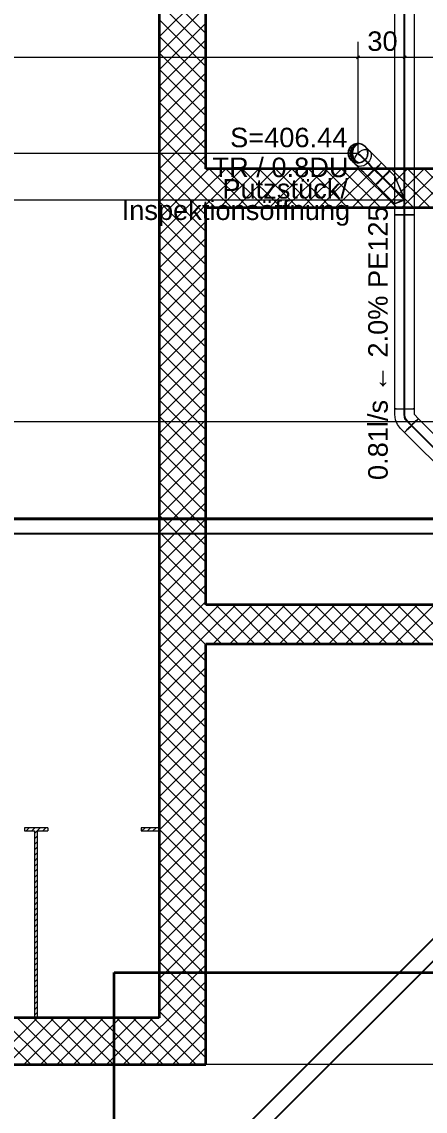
# Model space of a CAD drawing. Extents: x -1 to 1342, y -35 to 723.
# Drawn here: x 238.2 to 290, y 212 to 351.9 of the extents above; entities that cross this region are included whole.
import ezdxf
from ezdxf.lldxf.tags import DXFTag

# ---------------------------------------------------------------- set-up
doc = ezdxf.new("R2010")
doc.units = 0
doc.layers.get('0').update_dxf_attribs({"lineweight": 18})
for name, color, linetype, lineweight in [('-1._UG_3_015 Innenwände Bauteilschraffuren Neu', 7, 'Continuous', 25), ('-1._UG_3_015 Innenwände Neu', 7, 'Continuous', 25), ('-1._UG_3_035 Decken Neu', 7, 'Continuous', 25)]:
    doc.layers.add(name, color=color, linetype=linetype, lineweight=lineweight)
for name, color, linetype, lineweight, true_color in [('Bodenplattevertiefung', 7, 'GETRENNT', 35, 0xc0c0c0), ('H_Sole_RL', 7, 'Nova_107-A0SKLQJ9LL', 25, 0xaf5f5f), ('H_Sole_VL', 7, 'Continuous', 25, 0x6d3636), ('S_Schmutzwasser', 7, 'Continuous', 18, 0xcc6600), ('S_Schmutzwasser@DELETE-EINSTRICH', 7, 'Continuous', 18, 0xcc6600), ('S_T_Text_Grundleitungen', 2, 'Continuous', 18, 0xffff00), ('X_Mass', 7, 'Continuous', 18, 0x0080ff)]:
    doc.layers.add(name, color=color, linetype=linetype, lineweight=lineweight, true_color=true_color)
doc.styles.get("Standard").update_dxf_attribs({"font": 'arial.ttf'})
tags = doc.linetypes.add('GETRENNT', pattern=[31.75, 12.7, -6.35, 0, -6.35, 0, -6.35]).pattern_tags.tags
tags[14:15] = [DXFTag(74, 4), DXFTag(75, 0), DXFTag(340, '0'), DXFTag(46, 0.0), DXFTag(50, 0.0), DXFTag(44, 0.0), DXFTag(45, 0.0)]
tags[12:13] = [DXFTag(74, 4), DXFTag(75, 0), DXFTag(340, '0'), DXFTag(46, 0.0), DXFTag(50, 0.0), DXFTag(44, 0.0), DXFTag(45, 0.0)]
tags[10:11] = [DXFTag(74, 4), DXFTag(75, 0), DXFTag(340, '0'), DXFTag(46, 0.0), DXFTag(50, 0.0), DXFTag(44, 0.0), DXFTag(45, 0.0)]
tags[8:9] = [DXFTag(74, 4), DXFTag(75, 0), DXFTag(340, '0'), DXFTag(46, 0.0), DXFTag(50, 0.0), DXFTag(44, 0.0), DXFTag(45, 0.0)]
tags[6:7] = [DXFTag(74, 4), DXFTag(75, 0), DXFTag(340, '0'), DXFTag(46, 0.0), DXFTag(50, 0.0), DXFTag(44, 0.0), DXFTag(45, 0.0)]
tags[4:5] = [DXFTag(74, 4), DXFTag(75, 0), DXFTag(340, '0'), DXFTag(46, 0.0), DXFTag(50, 0.0), DXFTag(44, 0.0), DXFTag(45, 0.0)]
tags = doc.linetypes.add('Nova_107-A0SKLQJ9LL', pattern=[12, 4, -4, 4]).pattern_tags.tags
tags[8:9] = [DXFTag(74, 4), DXFTag(75, 0), DXFTag(340, '0'), DXFTag(46, 0.0), DXFTag(50, 0.0), DXFTag(44, 0.0), DXFTag(45, 0.0)]
tags[6:7] = [DXFTag(74, 4), DXFTag(75, 0), DXFTag(340, '0'), DXFTag(46, 0.0), DXFTag(50, 0.0), DXFTag(44, 0.0), DXFTag(45, 0.0)]
tags[4:5] = [DXFTag(74, 4), DXFTag(75, 0), DXFTag(340, '0'), DXFTag(46, 0.0), DXFTag(50, 0.0), DXFTag(44, 0.0), DXFTag(45, 0.0)]
tags = doc.linetypes.add('Strichpunkt 3_1_1mm Achsen', pattern=[0.005, 0.003, -0.001, 0, -0.001]).pattern_tags.tags
tags[10:11] = [DXFTag(74, 4), DXFTag(75, 0), DXFTag(340, '0'), DXFTag(46, 1.0), DXFTag(50, 0.0), DXFTag(44, 0.0), DXFTag(45, 0.0)]
tags[8:9] = [DXFTag(74, 4), DXFTag(75, 0), DXFTag(340, '0'), DXFTag(46, 1.0), DXFTag(50, 0.0), DXFTag(44, 0.0), DXFTag(45, 0.0)]
tags[6:7] = [DXFTag(74, 4), DXFTag(75, 0), DXFTag(340, '0'), DXFTag(46, 1.0), DXFTag(50, 0.0), DXFTag(44, 0.0), DXFTag(45, 0.0)]
tags[4:5] = [DXFTag(74, 4), DXFTag(75, 0), DXFTag(340, '0'), DXFTag(46, 1.0), DXFTag(50, 0.0), DXFTag(44, 0.0), DXFTag(45, 0.0)]
tags = doc.linetypes.add('STRICHPUNKT2', pattern=[12.7, 6.35, -3.175, 0, -3.175]).pattern_tags.tags
tags[10:11] = [DXFTag(74, 4), DXFTag(75, 0), DXFTag(340, '0'), DXFTag(46, 0.0), DXFTag(50, 0.0), DXFTag(44, 0.0), DXFTag(45, 0.0)]
tags[8:9] = [DXFTag(74, 4), DXFTag(75, 0), DXFTag(340, '0'), DXFTag(46, 0.0), DXFTag(50, 0.0), DXFTag(44, 0.0), DXFTag(45, 0.0)]
tags[6:7] = [DXFTag(74, 4), DXFTag(75, 0), DXFTag(340, '0'), DXFTag(46, 0.0), DXFTag(50, 0.0), DXFTag(44, 0.0), DXFTag(45, 0.0)]
tags[4:5] = [DXFTag(74, 4), DXFTag(75, 0), DXFTag(340, '0'), DXFTag(46, 0.0), DXFTag(50, 0.0), DXFTag(44, 0.0), DXFTag(45, 0.0)]

# ---------------------------------------------------------------- blocks, each defined once
blk = doc.blocks.new('Referenz-A0SKLQJBLL', base_point=(90.89, 84.23))
at = {"layer": 'H_Sole_RL', "linetype": 'Nova_107-A0SKLQJ9LL', "lineweight": -2, "ltscale": 0.25}
for p, q in [((204.67, 288.16), (307.09, 288.16)), ((263.14, 206.3), (291.21, 234.37))]:
    blk.add_line(p, q, dxfattribs=at)
at = {"layer": 'H_Sole_VL', "linetype": 'Continuous', "lineweight": -2, "ltscale": 0.25}
for p, q in [((306.26, 286.16), (203.85, 286.16)), ((292.04, 232.37), (264.55, 204.89))]:
    blk.add_line(p, q, dxfattribs=at)
blk = doc.blocks.new('WC mit 9_0 l Spülwassermenge-A0SKLQJFLL', base_point=(280.09, 333.78))
at = {"color": 0, "linetype": 'ByBlock', "lineweight": -2, "ltscale": 0.18}
for p, q in [((280.35, 335.79), (280.26, 335.65)), ((280.46, 335.91), (280.35, 335.79)), ((280.58, 336.02), (280.46, 335.91)), ((280.72, 336.11), (280.58, 336.02)), ((280.86, 336.18), (280.72, 336.11)), ((281.02, 336.24), (280.86, 336.18)), ((281.18, 336.27), (281.02, 336.24)), ((281.34, 336.28), (281.18, 336.27)), ((281.51, 336.27), (281.34, 336.28)), ((281.67, 336.24), (281.51, 336.27)), ((281.82, 336.18), (281.67, 336.24)), ((281.97, 336.11), (281.82, 336.18)), ((282.1, 336.02), (281.97, 336.11)), ((282.23, 335.91), (282.1, 336.02)), ((282.33, 335.79), (282.23, 335.91)), ((282.42, 335.65), (282.33, 335.79)), ((280.1, 335.19), (280.09, 335.03)), ((280.09, 335.03), (280.1, 334.87)), ((280.13, 335.35), (280.1, 335.19)), ((280.1, 334.87), (280.13, 334.7)), ((280.19, 335.51), (280.13, 335.35)), ((280.13, 334.7), (280.19, 334.55)), ((280.26, 335.65), (280.19, 335.51)), ((280.19, 334.55), (280.26, 334.4)), ((280.26, 334.4), (280.35, 334.27)), ((282.33, 334.27), (282.42, 334.4)), ((282.5, 335.51), (282.42, 335.65)), ((282.42, 334.4), (282.5, 334.55)), ((282.55, 335.35), (282.5, 335.51)), ((282.5, 334.55), (282.55, 334.7)), ((282.58, 335.19), (282.55, 335.35)), ((282.55, 334.7), (282.58, 334.87)), ((282.59, 335.03), (282.58, 335.19)), ((282.58, 334.87), (282.59, 335.03)), ((280.35, 334.27), (280.46, 334.14)), ((280.46, 334.14), (280.58, 334.04)), ((280.58, 334.04), (280.72, 333.95)), ((280.72, 333.95), (280.86, 333.87)), ((280.86, 333.87), (281.02, 333.82)), ((281.02, 333.82), (281.18, 333.79)), ((281.18, 333.79), (281.34, 333.78)), ((281.34, 333.78), (281.51, 333.79)), ((281.51, 333.79), (281.67, 333.82)), ((281.67, 333.82), (281.82, 333.87)), ((281.82, 333.87), (281.97, 333.95)), ((281.97, 333.95), (282.1, 334.04)), ((282.1, 334.04), (282.23, 334.14)), ((282.23, 334.14), (282.33, 334.27))]:
    blk.add_line(p, q, dxfattribs=at)
blk = doc.blocks.new('Abwasserleitung-A0SKLQJHLL', base_point=(282.23, 329.05))
at = {"color": 0, "linetype": 'ByBlock', "lineweight": -2, "ltscale": 0.18}
blk.add_line((282.23, 334.14), (287.32, 329.05), dxfattribs=at)
blk = doc.blocks.new('Abwasserleitung-A0SKLQJJLL', base_point=(197.1, 329.05))
at = {"color": 0, "linetype": 'ByBlock', "lineweight": -2, "ltscale": 0.18}
for p, q in [((197.1, 464.77), (212.5, 464.77)), ((212.5, 464.77), (287.32, 389.96)), ((287.32, 389.96), (287.32, 329.05))]:
    blk.add_line(p, q, dxfattribs=at)
blk = doc.blocks.new('Distributor Abwasserleitung-A0SKLQJLLL', base_point=(286.52, 328.3))
at = {"color": 0, "lineweight": 13}
blk.add_line((287.32, 329.05), (287.32, 329.05), dxfattribs=at)
blk = doc.blocks.new('Abwasserleitung-A0SKLQJNLL', base_point=(287.32, 287.88))
at = {"color": 0, "linetype": 'ByBlock', "lineweight": -2, "ltscale": 0.18}
for p, q in [((287.32, 329.05), (287.32, 300.94)), ((287.32, 300.94), (300.38, 287.88)), ((300.38, 287.88), (330.63, 287.88))]:
    blk.add_line(p, q, dxfattribs=at)
blk = doc.blocks.new('Polygon-A0SKLQKRLL', base_point=(250.04, 113.98))
at = {"color": 0, "linetype": 'ByBlock', "lineweight": -2, "ltscale": 0.35}
for p, q in [((250.04, 113.98), (250.04, 229.83)), ((250.04, 229.83), (414.74, 229.83))]:
    blk.add_line(p, q, dxfattribs=at)
blk = doc.blocks.new('Rohr-A0SKLQN7LL', base_point=(287.32, 287.88))
at = {"color": 0, "linetype": 'ByBlock', "lineweight": -2, "ltscale": 0.18}
for p, q in [((288.82, 300.69), (288.96, 300.83)), ((288.97, 300.82), (288.83, 300.68)), ((288.96, 300.83), (289.06, 300.92)), ((289.06, 300.91), (288.97, 300.82)), ((289.06, 300.92), (289.09, 300.94)), ((289.09, 300.94), (289.06, 300.91)), ((300.38, 289.65), (289.09, 300.94)), ((287.43, 299.3), (287.57, 299.44)), ((287.58, 299.43), (287.44, 299.29)), ((287.57, 299.44), (287.75, 299.63)), ((287.77, 299.61), (287.58, 299.43)), ((287.75, 299.63), (287.97, 299.84)), ((287.98, 299.82), (287.77, 299.61)), ((287.97, 299.84), (288.19, 300.07)), ((288.21, 300.05), (287.98, 299.82)), ((288.19, 300.07), (288.42, 300.3)), ((288.44, 300.28), (288.21, 300.05)), ((288.42, 300.3), (288.64, 300.51)), ((288.65, 300.49), (288.44, 300.28)), ((288.64, 300.51), (288.82, 300.69)), ((288.83, 300.68), (288.65, 300.49)), ((287.32, 299.18), (287.35, 299.21)), ((287.35, 299.2), (287.32, 299.18)), ((298.61, 287.88), (287.32, 299.18)), ((287.35, 299.21), (287.43, 299.3)), ((287.44, 299.29), (287.35, 299.2)), ((300.11, 289.4), (300.26, 289.54)), ((300.27, 289.53), (300.13, 289.39)), ((300.26, 289.54), (300.35, 289.62)), ((300.35, 289.62), (300.27, 289.53)), ((300.35, 289.62), (300.38, 289.65)), ((300.38, 289.65), (300.35, 289.62)), ((298.73, 288.01), (298.86, 288.15)), ((298.88, 288.14), (298.73, 288)), ((298.86, 288.15), (299.05, 288.33)), ((299.06, 288.32), (298.88, 288.14)), ((299.05, 288.33), (299.26, 288.55)), ((299.28, 288.53), (299.06, 288.32)), ((299.26, 288.55), (299.49, 288.78)), ((299.5, 288.76), (299.28, 288.53)), ((299.49, 288.78), (299.72, 289.01)), ((299.73, 288.99), (299.5, 288.76)), ((299.72, 289.01), (299.93, 289.22)), ((299.94, 289.2), (299.73, 288.99)), ((299.93, 289.22), (300.11, 289.4)), ((300.13, 289.39), (299.94, 289.2)), ((298.61, 287.88), (298.64, 287.92)), ((298.64, 287.91), (298.61, 287.88)), ((298.64, 287.92), (298.73, 288.01)), ((298.73, 288), (298.64, 287.91))]:
    blk.add_line(p, q, dxfattribs=at)
at = {"color": 0, "linetype": 'STRICHPUNKT2', "lineweight": 25, "ltscale": 0.25}
blk.add_line((299.5, 288.77), (288.2, 300.06), dxfattribs=at)
blk = doc.blocks.new('Bogen 45°-A0SKLQN9LL', base_point=(286.07, 299.18))
at = {"color": 0, "linetype": 'ByBlock', "lineweight": -2, "ltscale": 0.18}
for p, q in [((286.07, 302.19), (286.11, 302.2)), ((286.11, 302.19), (286.07, 302.19)), ((286.07, 301.46), (286.07, 302.19)), ((286.11, 302.2), (286.23, 302.2)), ((286.24, 302.19), (286.11, 302.19)), ((286.23, 302.2), (286.43, 302.2)), ((286.44, 302.18), (286.24, 302.19)), ((286.43, 302.2), (286.69, 302.2)), ((286.7, 302.18), (286.44, 302.18)), ((286.69, 302.2), (286.99, 302.21)), ((287, 302.18), (286.7, 302.18)), ((286.99, 302.21), (287.31, 302.21)), ((287.33, 302.18), (287, 302.18)), ((287.31, 302.21), (287.64, 302.21)), ((287.65, 302.18), (287.33, 302.18)), ((287.64, 302.21), (287.94, 302.2)), ((287.95, 302.18), (287.65, 302.18)), ((287.94, 302.2), (288.2, 302.2)), ((288.21, 302.18), (287.95, 302.18)), ((288.2, 302.2), (288.4, 302.2)), ((288.4, 302.19), (288.21, 302.18)), ((288.4, 302.2), (288.53, 302.2)), ((288.53, 302.19), (288.4, 302.19)), ((288.53, 302.2), (288.57, 302.19)), ((288.57, 302.19), (288.53, 302.19)), ((288.57, 301.46), (288.57, 302.19)), ((286.16, 300.81), (286.07, 301.46)), ((286.4, 300.21), (286.16, 300.81)), ((289.09, 300.94), (288.57, 301.46)), ((288.82, 300.69), (288.97, 300.83)), ((288.97, 300.82), (288.83, 300.68)), ((288.97, 300.83), (289.06, 300.92)), ((289.06, 300.91), (288.97, 300.82)), ((289.06, 300.92), (289.09, 300.94)), ((289.09, 300.94), (289.06, 300.91)), ((286.8, 299.69), (286.4, 300.21)), ((287.32, 299.18), (286.8, 299.69)), ((287.44, 299.3), (287.57, 299.44)), ((287.58, 299.43), (287.44, 299.29)), ((287.57, 299.44), (287.76, 299.63)), ((287.77, 299.61), (287.58, 299.43)), ((287.76, 299.63), (287.97, 299.84)), ((287.98, 299.82), (287.77, 299.61)), ((287.97, 299.84), (288.2, 300.07)), ((288.21, 300.05), (287.98, 299.82)), ((288.2, 300.07), (288.43, 300.3)), ((288.44, 300.28), (288.21, 300.05)), ((288.43, 300.3), (288.64, 300.51)), ((288.65, 300.49), (288.44, 300.28)), ((288.64, 300.51), (288.82, 300.69)), ((288.83, 300.68), (288.65, 300.49)), ((287.32, 299.18), (287.35, 299.21)), ((287.35, 299.2), (287.32, 299.18)), ((287.35, 299.21), (287.44, 299.3)), ((287.44, 299.29), (287.35, 299.2))]:
    blk.add_line(p, q, dxfattribs=at)
at = {"color": 0, "linetype": 'STRICHPUNKT2', "lineweight": 25, "ltscale": 0.25}
for p, q in [((287.32, 301.46), (287.32, 302.19)), ((287.36, 301.14), (287.32, 301.46)), ((287.49, 300.84), (287.36, 301.14)), ((287.69, 300.58), (287.49, 300.84)), ((288.2, 300.06), (287.69, 300.58))]:
    blk.add_line(p, q, dxfattribs=at)
blk = doc.blocks.new('Rohr-A0SKLQNBLL', base_point=(286.07, 302.18))
at = {"color": 0, "linetype": 'ByBlock', "lineweight": -2, "ltscale": 0.18}
for p, q in [((286.11, 327.1), (286.07, 327.1)), ((286.07, 327.1), (286.11, 327.1)), ((286.07, 302.19), (286.07, 327.1)), ((286.11, 327.1), (286.24, 327.11)), ((286.24, 327.09), (286.11, 327.1)), ((286.24, 327.11), (286.44, 327.11)), ((286.44, 327.09), (286.24, 327.09)), ((286.44, 327.11), (286.69, 327.11)), ((286.69, 327.09), (286.44, 327.09)), ((286.69, 327.11), (287, 327.11)), ((287, 327.09), (286.69, 327.09)), ((287, 327.11), (287.32, 327.11)), ((287.32, 327.09), (287, 327.09)), ((287.32, 327.11), (287.64, 327.11)), ((287.64, 327.09), (287.32, 327.09)), ((287.64, 327.11), (287.94, 327.11)), ((287.94, 327.09), (287.64, 327.09)), ((287.94, 327.11), (288.2, 327.11)), ((288.2, 327.09), (287.94, 327.09)), ((288.2, 327.11), (288.4, 327.11)), ((288.4, 327.09), (288.2, 327.09)), ((288.4, 327.11), (288.53, 327.1)), ((288.53, 327.1), (288.4, 327.09)), ((288.53, 327.1), (288.57, 327.1)), ((288.57, 327.1), (288.53, 327.1)), ((288.57, 302.19), (288.57, 327.1)), ((286.07, 302.19), (286.11, 302.2)), ((286.11, 302.19), (286.07, 302.19)), ((286.11, 302.2), (286.24, 302.2)), ((286.24, 302.19), (286.11, 302.19)), ((286.24, 302.2), (286.44, 302.2)), ((286.44, 302.18), (286.24, 302.19)), ((286.44, 302.2), (286.69, 302.2)), ((286.69, 302.18), (286.44, 302.18)), ((286.69, 302.2), (287, 302.21)), ((287, 302.18), (286.69, 302.18)), ((287, 302.21), (287.32, 302.21)), ((287.32, 302.18), (287, 302.18)), ((287.32, 302.21), (287.64, 302.21)), ((287.64, 302.18), (287.32, 302.18)), ((287.64, 302.21), (287.94, 302.2)), ((287.94, 302.18), (287.64, 302.18)), ((287.94, 302.2), (288.2, 302.2)), ((288.2, 302.18), (287.94, 302.18)), ((288.2, 302.2), (288.4, 302.2)), ((288.4, 302.19), (288.2, 302.18)), ((288.4, 302.2), (288.53, 302.2)), ((288.53, 302.19), (288.4, 302.19)), ((288.53, 302.2), (288.57, 302.19)), ((288.57, 302.19), (288.53, 302.19))]:
    blk.add_line(p, q, dxfattribs=at)
at = {"color": 0, "linetype": 'STRICHPUNKT2', "lineweight": 25, "ltscale": 0.25}
blk.add_line((287.32, 302.19), (287.32, 327.1), dxfattribs=at)
blk = doc.blocks.new('Abzweig 45°-A0SKLQNDLL', base_point=(283.64, 327.09))
at = {"color": 0, "linetype": 'ByBlock', "lineweight": -2, "ltscale": 0.18}
for p, q in [((286.11, 333), (286.07, 333)), ((286.07, 333), (286.11, 333)), ((286.07, 327.1), (286.07, 333)), ((286.11, 333), (286.23, 333.01)), ((286.24, 332.99), (286.11, 333)), ((286.23, 333.01), (286.43, 333.01)), ((286.44, 332.99), (286.24, 332.99)), ((286.43, 333.01), (286.69, 333.01)), ((286.7, 332.99), (286.44, 332.99)), ((286.69, 333.01), (286.99, 333.01)), ((287, 332.99), (286.7, 332.99)), ((286.99, 333.01), (287.31, 333.01)), ((287.33, 332.99), (287, 332.99)), ((287.31, 333.01), (287.64, 333.01)), ((287.65, 332.99), (287.33, 332.99)), ((287.64, 333.01), (287.94, 333.01)), ((287.95, 332.99), (287.65, 332.99)), ((287.94, 333.01), (288.2, 333.01)), ((288.21, 332.99), (287.95, 332.99)), ((288.2, 333.01), (288.4, 333.01)), ((288.4, 332.99), (288.21, 332.99)), ((288.4, 333.01), (288.53, 333)), ((288.53, 333), (288.4, 332.99)), ((288.53, 333), (288.57, 333)), ((288.57, 333), (288.53, 333)), ((288.57, 327.1), (288.57, 333)), ((284.29, 331.63), (284.08, 331.41)), ((284.09, 331.39), (284.3, 331.6)), ((284.52, 331.86), (284.29, 331.63)), ((284.3, 331.6), (284.53, 331.83)), ((284.75, 332.08), (284.52, 331.86)), ((284.53, 331.83), (284.76, 332.06)), ((284.96, 332.3), (284.75, 332.08)), ((284.76, 332.06), (284.97, 332.27)), ((285.15, 332.48), (284.96, 332.3)), ((284.97, 332.27), (285.16, 332.46)), ((285.29, 332.62), (285.15, 332.48)), ((285.16, 332.46), (285.29, 332.6)), ((285.38, 332.7), (285.29, 332.62)), ((285.29, 332.6), (285.38, 332.69)), ((285.41, 332.73), (285.38, 332.7)), ((285.38, 332.69), (285.41, 332.73)), ((286.07, 332.07), (285.41, 332.73)), ((286.07, 332.07), (286.11, 331.97)), ((286.11, 331.96), (286.07, 332.07)), ((286.11, 331.97), (286.23, 331.67)), ((286.24, 331.66), (286.11, 331.96)), ((286.23, 331.67), (286.43, 331.19)), ((286.44, 331.18), (286.24, 331.66)), ((283.67, 330.99), (283.64, 330.96)), ((283.64, 330.96), (283.67, 330.99)), ((286.07, 328.53), (283.64, 330.96)), ((283.76, 331.08), (283.67, 330.99)), ((283.67, 330.99), (283.76, 331.07)), ((283.9, 331.23), (283.76, 331.08)), ((283.76, 331.07), (283.91, 331.21)), ((284.08, 331.41), (283.9, 331.23)), ((283.91, 331.21), (284.09, 331.39)), ((286.43, 331.19), (286.69, 330.57)), ((286.7, 330.55), (286.44, 331.18)), ((286.69, 330.57), (286.99, 329.84)), ((287, 329.82), (286.7, 330.55)), ((286.43, 328.69), (286.23, 328.61)), ((286.69, 328.8), (286.43, 328.69)), ((286.44, 328.68), (286.7, 328.78)), ((286.99, 328.93), (286.69, 328.8)), ((286.7, 328.78), (287, 328.9)), ((286.99, 329.84), (287.31, 329.06)), ((287.31, 329.06), (286.99, 328.93)), ((287.33, 329.04), (287, 329.82)), ((287, 328.9), (287.33, 329.04)), ((286.11, 328.55), (286.07, 328.53)), ((286.07, 328.53), (286.11, 328.55)), ((286.23, 328.61), (286.11, 328.55)), ((286.11, 328.55), (286.24, 328.6)), ((286.24, 328.6), (286.44, 328.68)), ((286.11, 327.1), (286.07, 327.1)), ((286.07, 327.1), (286.11, 327.1)), ((286.11, 327.1), (286.23, 327.11)), ((286.24, 327.09), (286.11, 327.1)), ((286.23, 327.11), (286.43, 327.11)), ((286.44, 327.09), (286.24, 327.09)), ((286.43, 327.11), (286.69, 327.11)), ((286.7, 327.09), (286.44, 327.09)), ((286.69, 327.11), (286.99, 327.11)), ((287, 327.09), (286.7, 327.09)), ((286.99, 327.11), (287.31, 327.11)), ((287.33, 327.09), (287, 327.09)), ((287.31, 327.11), (287.64, 327.11)), ((287.65, 327.09), (287.33, 327.09)), ((287.64, 327.11), (287.94, 327.11)), ((287.95, 327.09), (287.65, 327.09)), ((287.94, 327.11), (288.2, 327.11)), ((288.21, 327.09), (287.95, 327.09)), ((288.2, 327.11), (288.4, 327.11)), ((288.4, 327.09), (288.21, 327.09)), ((288.4, 327.11), (288.53, 327.1)), ((288.53, 327.1), (288.4, 327.09)), ((288.53, 327.1), (288.57, 327.1)), ((288.57, 327.1), (288.53, 327.1))]:
    blk.add_line(p, q, dxfattribs=at)
at = {"color": 0, "linetype": 'STRICHPUNKT2', "lineweight": 25, "ltscale": 0.25}
for p, q in [((287.32, 327.1), (287.32, 333)), ((287.32, 329.05), (284.53, 331.84))]:
    blk.add_line(p, q, dxfattribs=at)
blk = doc.blocks.new('Rohr-A0SKLQNFLL', base_point=(286.07, 332.99))
at = {"color": 0, "linetype": 'ByBlock', "lineweight": -2, "ltscale": 0.18}
for p, q in [((286.11, 388.7), (286.07, 388.71)), ((286.07, 388.71), (286.11, 388.71)), ((286.07, 333), (286.07, 388.71)), ((286.11, 388.71), (286.24, 388.71)), ((286.24, 388.7), (286.11, 388.7)), ((286.24, 388.71), (286.44, 388.71)), ((286.44, 388.7), (286.24, 388.7)), ((286.44, 388.71), (286.69, 388.72)), ((286.69, 388.69), (286.44, 388.7)), ((286.69, 388.72), (287, 388.72)), ((287, 388.69), (286.69, 388.69)), ((287, 388.72), (287.32, 388.72)), ((287.32, 388.69), (287, 388.69)), ((287.32, 388.72), (287.64, 388.72)), ((287.64, 388.69), (287.32, 388.69)), ((287.64, 388.72), (287.94, 388.72)), ((287.94, 388.69), (287.64, 388.69)), ((287.94, 388.72), (288.2, 388.71)), ((288.2, 388.7), (287.94, 388.69)), ((288.2, 388.71), (288.4, 388.71)), ((288.4, 388.7), (288.2, 388.7)), ((288.4, 388.71), (288.53, 388.71)), ((288.53, 388.7), (288.4, 388.7)), ((288.53, 388.71), (288.57, 388.71)), ((288.57, 388.71), (288.53, 388.7)), ((288.57, 333), (288.57, 388.71)), ((286.11, 333), (286.07, 333)), ((286.07, 333), (286.11, 333)), ((286.11, 333), (286.24, 333.01)), ((286.24, 332.99), (286.11, 333)), ((286.24, 333.01), (286.44, 333.01)), ((286.44, 332.99), (286.24, 332.99)), ((286.44, 333.01), (286.69, 333.01)), ((286.69, 332.99), (286.44, 332.99)), ((286.69, 333.01), (287, 333.01)), ((287, 332.99), (286.69, 332.99)), ((287, 333.01), (287.32, 333.01)), ((287.32, 332.99), (287, 332.99)), ((287.32, 333.01), (287.64, 333.01)), ((287.64, 332.99), (287.32, 332.99)), ((287.64, 333.01), (287.94, 333.01)), ((287.94, 332.99), (287.64, 332.99)), ((287.94, 333.01), (288.2, 333.01)), ((288.2, 332.99), (287.94, 332.99)), ((288.2, 333.01), (288.4, 333.01)), ((288.4, 332.99), (288.2, 332.99)), ((288.4, 333.01), (288.53, 333)), ((288.53, 333), (288.4, 332.99)), ((288.53, 333), (288.57, 333)), ((288.57, 333), (288.53, 333))]:
    blk.add_line(p, q, dxfattribs=at)
at = {"color": 0, "linetype": 'STRICHPUNKT2', "lineweight": 25, "ltscale": 0.25}
blk.add_line((287.32, 333), (287.32, 388.71), dxfattribs=at)
blk = doc.blocks.new('Rohr-A0SKLQNPLL', base_point=(282.59, 330.96))
at = {"color": 0, "linetype": 'ByBlock', "lineweight": -2, "ltscale": 0.18}
for p, q in [((283.23, 332.68), (283.46, 332.91)), ((283.48, 332.89), (283.25, 332.66)), ((283.46, 332.91), (283.69, 333.14)), ((283.71, 333.12), (283.48, 332.89)), ((283.69, 333.14), (283.9, 333.35)), ((283.92, 333.33), (283.71, 333.12)), ((283.9, 333.35), (284.09, 333.53)), ((284.1, 333.52), (283.92, 333.33)), ((284.09, 333.53), (284.23, 333.67)), ((284.24, 333.66), (284.1, 333.52)), ((284.23, 333.67), (284.32, 333.76)), ((284.33, 333.75), (284.24, 333.66)), ((284.32, 333.76), (284.35, 333.78)), ((284.35, 333.78), (284.33, 333.75)), ((285.41, 332.73), (284.35, 333.78)), ((282.59, 332.02), (282.61, 332.05)), ((282.62, 332.04), (282.59, 332.02)), ((283.64, 330.96), (282.59, 332.02)), ((282.61, 332.05), (282.7, 332.14)), ((282.71, 332.13), (282.62, 332.04)), ((282.7, 332.14), (282.84, 332.28)), ((282.85, 332.27), (282.71, 332.13)), ((282.84, 332.28), (283.02, 332.47)), ((283.04, 332.45), (282.85, 332.27)), ((283.02, 332.47), (283.23, 332.68)), ((283.25, 332.66), (283.04, 332.45)), ((284.08, 331.41), (284.29, 331.62)), ((284.31, 331.61), (284.09, 331.39)), ((284.29, 331.62), (284.52, 331.85)), ((284.54, 331.83), (284.31, 331.61)), ((284.52, 331.85), (284.75, 332.08)), ((284.76, 332.06), (284.54, 331.83)), ((284.75, 332.08), (284.96, 332.29)), ((284.98, 332.28), (284.76, 332.06)), ((284.96, 332.29), (285.15, 332.47)), ((285.16, 332.46), (284.98, 332.28)), ((285.15, 332.47), (285.29, 332.61)), ((285.3, 332.6), (285.16, 332.46)), ((285.29, 332.61), (285.38, 332.7)), ((285.38, 332.69), (285.3, 332.6)), ((285.38, 332.7), (285.41, 332.73)), ((285.41, 332.73), (285.38, 332.69)), ((283.68, 330.99), (283.64, 330.96)), ((283.64, 330.96), (283.67, 330.99)), ((283.67, 330.99), (283.76, 331.08)), ((283.77, 331.07), (283.68, 330.99)), ((283.76, 331.08), (283.9, 331.22)), ((283.91, 331.21), (283.77, 331.07)), ((283.9, 331.22), (284.08, 331.41)), ((284.09, 331.39), (283.91, 331.21))]:
    blk.add_line(p, q, dxfattribs=at)
at = {"color": 0, "linetype": 'STRICHPUNKT2', "lineweight": 25, "ltscale": 0.25}
blk.add_line((284.53, 331.84), (283.47, 332.9), dxfattribs=at)
blk = doc.blocks.new('Bogen 45°-A0SKLQOTLL', base_point=(280.88, 332.02))
at = {"color": 0, "linetype": 'ByBlock', "lineweight": -2, "ltscale": 0.18}
for p, q in [((280.89, 334.23), (280.98, 334.51)), ((280.98, 334.51), (281.13, 334.78)), ((281.13, 334.78), (281.34, 335.03)), ((281.34, 335.03), (281.59, 335.24)), ((281.59, 335.24), (281.86, 335.39)), ((281.86, 335.39), (282.14, 335.48)), ((282.14, 335.48), (282.42, 335.49)), ((282.42, 335.49), (282.66, 335.42)), ((282.66, 335.42), (282.85, 335.29)), ((282.95, 334.3), (282.8, 334.03)), ((282.85, 335.29), (282.98, 335.1)), ((283.21, 334.92), (282.85, 335.29)), ((283.03, 334.59), (282.95, 334.3)), ((282.98, 335.1), (283.04, 334.86)), ((283.04, 334.86), (283.03, 334.59)), ((283.4, 334.74), (283.21, 334.92)), ((283.61, 334.53), (283.4, 334.74)), ((283.83, 334.3), (283.61, 334.53)), ((284.35, 333.78), (283.83, 334.3)), ((280.88, 333.96), (280.89, 334.23)), ((280.95, 333.72), (280.88, 333.96)), ((281.08, 333.52), (280.95, 333.72)), ((281.27, 333.39), (281.08, 333.52)), ((281.45, 333.16), (281.08, 333.52)), ((281.51, 333.33), (281.27, 333.39)), ((281.63, 332.98), (281.45, 333.16)), ((281.78, 333.34), (281.51, 333.33)), ((281.84, 332.76), (281.63, 332.98)), ((282.07, 333.42), (281.78, 333.34)), ((282.34, 333.57), (282.07, 333.42)), ((282.59, 333.78), (282.34, 333.57)), ((282.8, 334.03), (282.59, 333.78)), ((283.23, 332.68), (283.46, 332.91)), ((283.48, 332.89), (283.25, 332.66)), ((283.46, 332.91), (283.69, 333.14)), ((283.71, 333.12), (283.48, 332.89)), ((283.69, 333.14), (283.9, 333.35)), ((283.92, 333.33), (283.71, 333.12)), ((283.9, 333.35), (284.09, 333.53)), ((284.1, 333.52), (283.92, 333.33)), ((284.09, 333.53), (284.23, 333.67)), ((284.24, 333.66), (284.1, 333.52)), ((284.23, 333.67), (284.32, 333.76)), ((284.33, 333.75), (284.24, 333.66)), ((284.32, 333.76), (284.35, 333.78)), ((284.35, 333.78), (284.33, 333.75)), ((282.07, 332.54), (281.84, 332.76)), ((282.59, 332.02), (282.07, 332.54)), ((282.59, 332.02), (282.61, 332.05)), ((282.62, 332.04), (282.59, 332.02)), ((282.61, 332.05), (282.7, 332.14)), ((282.71, 332.13), (282.62, 332.04)), ((282.7, 332.14), (282.84, 332.28)), ((282.85, 332.27), (282.71, 332.13)), ((282.84, 332.28), (283.02, 332.47)), ((283.04, 332.45), (282.85, 332.27)), ((283.02, 332.47), (283.23, 332.68)), ((283.25, 332.66), (283.04, 332.45))]:
    blk.add_line(p, q, dxfattribs=at)
at = {"color": 0, "linetype": 'STRICHPUNKT2', "lineweight": 25, "ltscale": 0.25}
for p, q in [((282.33, 334.04), (281.96, 334.41)), ((282.51, 333.86), (282.33, 334.04)), ((282.72, 333.65), (282.51, 333.86)), ((282.95, 333.42), (282.72, 333.65)), ((283.47, 332.9), (282.95, 333.42))]:
    blk.add_line(p, q, dxfattribs=at)
blk = doc.blocks.new('Bogen 45°-A0SKLQOVLL', base_point=(280.09, 333.33))
at = {"color": 0, "linetype": 'ByBlock', "lineweight": -2, "ltscale": 0.18}
for p, q in [((280.26, 335.65), (280.46, 335.91)), ((280.46, 335.91), (280.72, 336.11)), ((280.72, 336.11), (281.02, 336.24)), ((281.02, 336.24), (281.34, 336.28)), ((281.34, 336.28), (281.67, 336.24)), ((281.67, 336.24), (281.97, 336.11)), ((281.97, 336.11), (282.23, 335.91)), ((282.26, 335.88), (282.23, 335.91)), ((282.23, 335.91), (282.42, 335.65)), ((282.34, 335.8), (282.26, 335.88)), ((282.48, 335.66), (282.34, 335.8)), ((280.09, 335.03), (280.13, 335.35)), ((280.13, 334.7), (280.09, 335.03)), ((280.13, 335.35), (280.26, 335.65)), ((280.26, 334.4), (280.13, 334.7)), ((280.46, 334.14), (280.26, 334.4)), ((280.89, 334.23), (280.98, 334.51)), ((280.98, 334.51), (281.13, 334.78)), ((281.13, 334.78), (281.34, 335.03)), ((281.34, 335.03), (281.59, 335.24)), ((281.59, 335.24), (281.86, 335.39)), ((281.86, 335.39), (282.14, 335.48)), ((282.14, 335.48), (282.42, 335.49)), ((282.42, 334.4), (282.23, 334.14)), ((282.42, 335.65), (282.55, 335.35)), ((282.42, 335.49), (282.66, 335.42)), ((282.55, 334.7), (282.42, 334.4)), ((282.85, 335.29), (282.48, 335.66)), ((282.55, 335.35), (282.59, 335.03)), ((282.59, 335.03), (282.55, 334.7)), ((282.66, 335.42), (282.85, 335.29)), ((282.95, 334.3), (282.8, 334.03)), ((282.85, 335.29), (282.98, 335.1)), ((283.03, 334.59), (282.95, 334.3)), ((282.98, 335.1), (283.04, 334.86)), ((283.04, 334.86), (283.03, 334.59)), ((280.49, 334.11), (280.46, 334.14)), ((280.72, 333.95), (280.46, 334.14)), ((280.58, 334.03), (280.49, 334.11)), ((280.71, 333.89), (280.58, 334.03)), ((281.08, 333.52), (280.71, 333.89)), ((281.02, 333.82), (280.72, 333.95)), ((280.88, 333.95), (280.89, 334.23)), ((280.95, 333.72), (280.88, 333.95)), ((281.08, 333.52), (280.95, 333.72)), ((281.34, 333.78), (281.02, 333.82)), ((281.27, 333.39), (281.08, 333.52)), ((281.51, 333.33), (281.27, 333.39)), ((281.67, 333.82), (281.34, 333.78)), ((281.78, 333.34), (281.51, 333.33)), ((281.97, 333.95), (281.67, 333.82)), ((282.07, 333.42), (281.78, 333.34)), ((282.23, 334.14), (281.97, 333.95)), ((282.34, 333.57), (282.07, 333.42)), ((282.59, 333.78), (282.34, 333.57)), ((282.8, 334.03), (282.59, 333.78))]:
    blk.add_line(p, q, dxfattribs=at)
at = {"color": 0, "lineweight": 35}
for p, q in [((280.8, 335.85), (280.63, 335.54)), ((280.66, 335.97), (280.9, 335.97)), ((281.04, 336.1), (280.8, 335.85)), ((281.34, 336.28), (281.04, 336.1)), ((280.23, 335.03), (280.53, 335.03)), ((280.27, 335.34), (280.57, 335.34)), ((280.27, 334.72), (280.57, 334.72)), ((280.4, 335.65), (280.68, 335.65)), ((280.4, 334.4), (280.68, 334.4)), ((280.63, 335.54), (280.54, 335.2)), ((280.54, 335.2), (280.54, 334.85)), ((280.54, 334.85), (280.63, 334.52)), ((280.63, 334.52), (280.8, 334.21)), ((280.66, 334.09), (280.9, 334.09)), ((280.8, 334.21), (281.04, 333.96)), ((281.04, 333.96), (281.34, 333.78))]:
    blk.add_line(p, q, dxfattribs=at)
at = {"color": 0, "linetype": 'STRICHPUNKT2', "lineweight": 25, "ltscale": 0.25}
for p, q in [((281.37, 335), (281.34, 335.03)), ((281.34, 335.03), (281.34, 335.03)), ((281.46, 334.91), (281.37, 335)), ((281.6, 334.77), (281.46, 334.91)), ((281.96, 334.41), (281.6, 334.77))]:
    blk.add_line(p, q, dxfattribs=at)
blk = doc.blocks.new('Maß-A0SKLQPJLL', base_point=(150.31, 287.79))
at = {"color": 0, "linetype": 'ByBlock', "lineweight": -2, "ltscale": 0.18}
for p, q in [((151.64, 335.03), (281.34, 335.03)), ((151.64, 329.04), (287.33, 329.04)), ((151.64, 300.58), (317.94, 300.58)), ((151.64, 287.98), (300.42, 287.98))]:
    blk.add_line(p, q, dxfattribs=at)
blk = doc.blocks.new('Maß-A0SKLQPNLL', base_point=(159.85, 287.88))
at = {"color": 0, "linetype": 'ByBlock', "lineweight": -2, "ltscale": 0.18}
for p, q in [((281.34, 349.33), (281.34, 335.03)), ((287.32, 349.33), (287.32, 333.03)), ((160.04, 347.33), (546.64, 347.33)), ((281.53, 347.52), (281.15, 347.14)), ((287.51, 347.52), (287.13, 347.14))]:
    blk.add_line(p, q, dxfattribs=at)
at = {"color": 0, "linetype": 'ByBlock', "lineweight": -2, "ltscale": 0.18, "insert": (282.54, 350.66), "char_height": 2.5, "attachment_point": 1}
blk.add_mtext('{\\fArial;30}', dxfattribs=at)
blk = doc.blocks.new('Referenz-A0SKLQRXLL', base_point=(5, 5))
at = {"layer": '-1._UG_3_015 Innenwände Bauteilschraffuren Neu', "color": 0, "linetype": 'Continuous', "lineweight": 0, "ltscale": 0.0169}
for p, q in [((261.84, 350.41), (255.84, 356.41)), ((255.84, 349.95), (261.84, 355.95)), ((261.84, 348.29), (255.84, 354.29)), ((255.84, 347.83), (261.84, 353.83)), ((261.84, 346.17), (255.84, 352.17)), ((255.84, 345.71), (261.84, 351.71)), ((261.84, 344.04), (255.84, 350.04)), ((255.84, 343.59), (261.84, 349.59)), ((261.84, 341.92), (255.84, 347.92)), ((255.84, 341.47), (261.84, 347.47)), ((261.84, 339.8), (255.84, 345.8)), ((255.84, 339.35), (261.84, 345.35)), ((261.84, 337.68), (255.84, 343.68)), ((255.84, 337.23), (261.84, 343.23)), ((261.84, 335.56), (255.84, 341.56)), ((255.84, 335.1), (261.84, 341.1)), ((261.84, 333.44), (255.84, 339.44)), ((255.84, 332.98), (261.84, 338.98)), ((261.84, 331.32), (255.84, 337.32)), ((255.84, 330.86), (261.84, 336.86)), ((261.84, 329.19), (255.84, 335.19)), ((255.84, 328.74), (261.84, 334.74)), ((261.84, 327.07), (255.84, 333.07)), ((261.84, 332.62), (262.25, 333.03)), ((261.84, 330.5), (264.37, 333.03)), ((261.84, 328.38), (266.49, 333.03)), ((267.25, 328.03), (262.25, 333.03)), ((263.61, 328.03), (268.61, 333.03)), ((269.37, 328.03), (264.37, 333.03)), ((265.74, 328.03), (270.74, 333.03)), ((271.49, 328.03), (266.49, 333.03)), ((267.86, 328.03), (272.86, 333.03)), ((273.61, 328.03), (268.61, 333.03)), ((269.98, 328.03), (274.98, 333.03)), ((275.74, 328.03), (270.74, 333.03)), ((272.1, 328.03), (277.1, 333.03)), ((277.86, 328.03), (272.86, 333.03)), ((274.22, 328.03), (279.22, 333.03)), ((279.98, 328.03), (274.98, 333.03)), ((276.34, 328.03), (281.34, 333.03)), ((282.1, 328.03), (277.1, 333.03)), ((278.46, 328.03), (283.46, 333.03)), ((284.22, 328.03), (279.22, 333.03)), ((280.58, 328.03), (285.58, 333.03)), ((286.34, 328.03), (281.34, 333.03)), ((282.71, 328.03), (287.71, 333.03)), ((288.46, 328.03), (283.46, 333.03)), ((284.83, 328.03), (289.83, 333.03)), ((290.58, 328.03), (285.58, 333.03)), ((286.95, 328.03), (291.95, 333.03)), ((292.71, 328.03), (287.71, 333.03)), ((289.07, 328.03), (294.07, 333.03)), ((294.83, 328.03), (289.83, 333.03)), ((255.84, 326.62), (261.84, 332.62)), ((261.84, 324.95), (255.84, 330.95)), ((255.84, 324.5), (261.84, 330.5)), ((265.13, 328.03), (261.84, 331.32)), ((261.84, 322.83), (255.84, 328.83)), ((263.01, 328.03), (261.84, 329.19)), ((255.84, 322.38), (261.84, 328.38)), ((261.84, 320.71), (255.84, 326.71)), ((255.84, 320.26), (261.84, 326.26)), ((261.84, 318.59), (255.84, 324.59)), ((255.84, 318.13), (261.84, 324.13)), ((261.84, 316.47), (255.84, 322.47)), ((255.84, 316.01), (261.84, 322.01)), ((261.84, 314.35), (255.84, 320.35)), ((255.84, 313.89), (261.84, 319.89)), ((261.84, 312.22), (255.84, 318.22)), ((255.84, 311.77), (261.84, 317.77)), ((261.84, 310.1), (255.84, 316.1)), ((255.84, 309.65), (261.84, 315.65)), ((261.84, 307.98), (255.84, 313.98)), ((255.84, 307.53), (261.84, 313.53)), ((261.84, 305.86), (255.84, 311.86)), ((255.84, 305.41), (261.84, 311.41)), ((261.84, 303.74), (255.84, 309.74)), ((255.84, 303.28), (261.84, 309.28)), ((261.84, 301.62), (255.84, 307.62)), ((255.84, 301.16), (261.84, 307.16)), ((261.84, 299.5), (255.84, 305.5)), ((255.84, 299.04), (261.84, 305.04)), ((261.84, 297.37), (255.84, 303.37)), ((255.84, 296.92), (261.84, 302.92)), ((261.84, 295.25), (255.84, 301.25)), ((255.84, 294.8), (261.84, 300.8)), ((261.84, 293.13), (255.84, 299.13)), ((255.84, 292.68), (261.84, 298.68)), ((261.84, 291.01), (255.84, 297.01)), ((255.84, 290.56), (261.84, 296.56)), ((261.84, 288.89), (255.84, 294.89)), ((255.84, 288.44), (261.84, 294.44)), ((261.84, 286.77), (255.84, 292.77)), ((255.84, 286.31), (261.84, 292.31)), ((261.84, 284.65), (255.84, 290.65)), ((255.84, 284.19), (261.84, 290.19)), ((261.84, 282.53), (255.84, 288.53)), ((255.84, 282.07), (261.84, 288.07)), ((261.84, 280.4), (255.84, 286.4)), ((255.84, 279.95), (261.84, 285.95)), ((261.84, 278.28), (255.84, 284.28)), ((255.84, 277.83), (261.84, 283.83)), ((261.84, 276.16), (255.84, 282.16)), ((255.84, 275.71), (261.84, 281.71)), ((261.84, 274.04), (255.84, 280.04)), ((255.84, 273.59), (261.84, 279.59)), ((261.84, 271.92), (255.84, 277.92)), ((255.84, 271.46), (261.84, 277.46)), ((261.84, 275.34), (263.53, 277.03)), ((261.84, 273.22), (265.65, 277.03)), ((262.77, 272.03), (267.77, 277.03)), ((268.1, 272.03), (263.1, 277.03)), ((264.89, 272.03), (269.89, 277.03)), ((270.22, 272.03), (265.22, 277.03)), ((267.01, 272.03), (272.01, 277.03)), ((272.34, 272.03), (267.34, 277.03)), ((269.13, 272.03), (274.13, 277.03)), ((274.46, 272.03), (269.46, 277.03)), ((271.25, 272.03), (276.25, 277.03)), ((276.58, 272.03), (271.58, 277.03)), ((273.38, 272.03), (278.38, 277.03)), ((278.7, 272.03), (273.7, 277.03)), ((275.5, 272.03), (280.5, 277.03)), ((280.82, 272.03), (275.82, 277.03)), ((277.62, 272.03), (282.62, 277.03)), ((282.95, 272.03), (277.95, 277.03)), ((279.74, 272.03), (284.74, 277.03)), ((285.07, 272.03), (280.07, 277.03)), ((281.86, 272.03), (286.86, 277.03)), ((287.19, 272.03), (282.19, 277.03)), ((283.98, 272.03), (288.98, 277.03)), ((289.31, 272.03), (284.31, 277.03)), ((286.1, 272.03), (291.1, 277.03)), ((291.43, 272.03), (286.43, 277.03)), ((288.22, 272.03), (293.22, 277.03)), ((293.55, 272.03), (288.55, 277.03)), ((261.84, 269.8), (255.84, 275.8)), ((265.97, 272.03), (261.84, 276.16)), ((255.84, 269.34), (261.84, 275.34)), ((261.84, 267.68), (255.84, 273.68)), ((255.84, 267.22), (261.84, 273.22)), ((263.85, 272.03), (261.84, 274.04)), ((261.84, 265.56), (255.84, 271.56)), ((255.84, 265.1), (261.84, 271.1)), ((261.84, 263.43), (255.84, 269.43)), ((255.84, 262.98), (261.84, 268.98)), ((261.84, 261.31), (255.84, 267.31)), ((255.84, 260.86), (261.84, 266.86)), ((261.84, 259.19), (255.84, 265.19)), ((255.84, 258.74), (261.84, 264.74)), ((261.84, 257.07), (255.84, 263.07)), ((255.84, 256.62), (261.84, 262.62)), ((261.84, 254.95), (255.84, 260.95)), ((255.84, 254.49), (261.84, 260.49)), ((261.84, 252.83), (255.84, 258.83)), ((255.84, 252.37), (261.84, 258.37)), ((261.84, 250.71), (255.84, 256.71)), ((255.84, 250.25), (261.84, 256.25)), ((261.84, 248.58), (255.84, 254.58)), ((255.84, 248.13), (261.84, 254.13)), ((261.84, 246.46), (255.84, 252.46)), ((255.84, 246.01), (261.84, 252.01)), ((261.84, 244.34), (255.84, 250.34)), ((255.84, 243.89), (261.84, 249.89)), ((238.77, 248.03), (239.17, 248.43)), ((239.48, 248.03), (239.88, 248.43)), ((239.84, 247.69), (240.18, 248.03)), ((240.18, 248.03), (240.58, 248.43)), ((240.89, 248.03), (241.29, 248.43)), ((253.62, 248.03), (254.02, 248.43)), ((254.33, 248.03), (254.73, 248.43)), ((255.03, 248.03), (255.43, 248.43)), ((255.74, 248.03), (255.84, 248.13)), ((261.84, 242.22), (255.84, 248.22)), ((255.84, 241.77), (261.84, 247.77)), ((239.84, 246.98), (240.24, 247.38)), ((239.84, 246.27), (240.24, 246.67)), ((239.84, 245.57), (240.24, 245.97)), ((239.84, 244.86), (240.24, 245.26)), ((261.84, 240.1), (255.84, 246.1)), ((255.84, 239.64), (261.84, 245.64)), ((239.84, 244.15), (240.24, 244.55)), ((239.84, 243.44), (240.24, 243.84)), ((261.84, 237.98), (255.84, 243.98)), ((255.84, 237.52), (261.84, 243.52)), ((239.84, 242.74), (240.24, 243.14)), ((239.84, 242.03), (240.24, 242.43)), ((239.84, 241.32), (240.24, 241.72)), ((239.84, 240.62), (240.24, 241.02)), ((261.84, 235.86), (255.84, 241.86)), ((255.84, 235.4), (261.84, 241.4)), ((239.84, 239.91), (240.24, 240.31)), ((239.84, 239.2), (240.24, 239.6)), ((261.84, 233.74), (255.84, 239.74)), ((255.84, 233.28), (261.84, 239.28)), ((239.84, 238.49), (240.24, 238.89)), ((239.84, 237.79), (240.24, 238.19)), ((239.84, 237.08), (240.24, 237.48)), ((239.84, 236.37), (240.24, 236.77)), ((261.84, 231.61), (255.84, 237.61)), ((255.84, 231.16), (261.84, 237.16)), ((239.84, 235.67), (240.24, 236.07)), ((239.84, 234.96), (240.24, 235.36)), ((261.84, 229.49), (255.84, 235.49)), ((255.84, 229.04), (261.84, 235.04)), ((239.84, 234.25), (240.24, 234.65)), ((239.84, 233.54), (240.24, 233.94)), ((239.84, 232.84), (240.24, 233.24)), ((239.84, 232.13), (240.24, 232.53)), ((261.84, 227.37), (255.84, 233.37)), ((255.84, 226.92), (261.84, 232.92)), ((239.84, 231.42), (240.24, 231.82)), ((239.84, 230.72), (240.24, 231.12)), ((261.84, 225.25), (255.84, 231.25)), ((255.84, 224.8), (261.84, 230.8)), ((239.84, 230.01), (240.24, 230.41)), ((239.84, 229.3), (240.24, 229.7)), ((239.84, 228.59), (240.24, 228.99)), ((239.84, 227.89), (240.24, 228.29)), ((260.94, 224.03), (255.84, 229.13)), ((257.2, 224.03), (261.84, 228.67)), ((239.84, 227.18), (240.24, 227.58)), ((239.84, 226.47), (240.24, 226.87)), ((258.82, 224.03), (255.84, 227.01)), ((239.84, 225.77), (240.24, 226.17)), ((239.84, 225.06), (240.24, 225.46)), ((259.32, 224.03), (261.84, 226.55)), ((239.36, 218.03), (233.36, 224.03)), ((234.22, 218.03), (240.22, 224.03)), ((241.49, 218.03), (235.49, 224.03)), ((236.35, 218.03), (242.35, 224.03)), ((243.61, 218.03), (237.61, 224.03)), ((238.47, 218.03), (244.47, 224.03)), ((245.73, 218.03), (239.73, 224.03)), ((239.84, 224.35), (240.24, 224.75)), ((240.22, 224.03), (240.24, 224.04)), ((240.59, 218.03), (246.59, 224.03)), ((247.85, 218.03), (241.85, 224.03)), ((242.71, 218.03), (248.71, 224.03)), ((249.97, 218.03), (243.97, 224.03)), ((244.83, 218.03), (250.83, 224.03)), ((252.09, 218.03), (246.09, 224.03)), ((246.95, 218.03), (252.95, 224.03)), ((254.21, 218.03), (248.21, 224.03)), ((249.07, 218.03), (255.07, 224.03)), ((255.84, 218.52), (250.34, 224.03)), ((255.84, 220.64), (252.46, 224.03)), ((255.84, 222.76), (254.58, 224.03)), ((256.7, 224.03), (255.84, 224.89)), ((256.52, 223.35), (257.2, 224.03)), ((261.84, 218.89), (256.7, 224.03)), ((257.58, 222.29), (259.32, 224.03)), ((258.64, 221.23), (261.44, 224.03)), ((261.84, 221.01), (258.82, 224.03)), ((261.84, 223.13), (260.94, 224.03)), ((261.44, 224.03), (261.84, 224.43)), ((251.2, 218.03), (255.84, 222.67)), ((255.84, 222.67), (256.52, 223.35)), ((260.58, 218.03), (255.84, 222.76)), ((255.84, 220.55), (257.58, 222.29)), ((255.84, 218.43), (258.64, 221.23)), ((259.7, 220.17), (261.84, 222.31)), ((253.32, 218.03), (255.84, 220.55)), ((258.46, 218.03), (255.84, 220.64)), ((257.56, 218.03), (259.7, 220.17)), ((260.76, 219.11), (261.84, 220.19)), ((255.44, 218.03), (255.84, 218.43)), ((256.34, 218.03), (255.84, 218.52)), ((259.68, 218.03), (260.76, 219.11)), ((261.8, 218.03), (261.82, 218.05)), ((261.82, 218.05), (261.84, 218.07))]:
    blk.add_line(p, q, dxfattribs=at)
at = {"layer": '-1._UG_3_015 Innenwände Neu', "color": 0, "lineweight": 35}
for p, q in [((255.84, 387.03), (255.84, 224.03)), ((261.84, 333.03), (261.84, 368.03)), ((298.84, 333.03), (261.84, 333.03)), ((261.84, 328.03), (338.04, 328.03)), ((261.84, 277.03), (261.84, 328.03)), ((368.44, 277.03), (261.84, 277.03)), ((261.84, 272.03), (379.84, 272.03)), ((261.84, 224.03), (261.84, 272.03)), ((255.84, 224.03), (232.04, 224.03)), ((261.84, 218.03), (261.84, 224.03)), ((232.04, 218.03), (261.84, 218.03))]:
    blk.add_line(p, q, dxfattribs=at)
at = {"layer": '-1._UG_3_015 Innenwände Neu', "color": 0, "lineweight": 18}
for p, q in [((238.54, 248.43), (238.54, 248.03)), ((241.54, 248.43), (238.54, 248.43)), ((238.54, 248.03), (239.84, 248.03)), ((239.84, 248.03), (239.84, 224.03)), ((240.24, 224.03), (240.24, 248.03)), ((240.24, 248.03), (241.54, 248.03)), ((241.54, 248.43), (241.54, 248.03)), ((255.84, 248.43), (253.54, 248.43)), ((253.54, 248.43), (253.54, 248.03)), ((253.54, 248.03), (255.84, 248.03)), ((255.84, 248.43), (255.84, 248.03)), ((239.84, 224.03), (240.24, 224.03))]:
    blk.add_line(p, q, dxfattribs=at)
at = {"layer": '-1._UG_3_035 Decken Neu', "color": 0, "linetype": 'Strichpunkt 3_1_1mm Achsen', "lineweight": 13, "ltscale": 2197}
blk.add_line((652.14, 218.03), (159.84, 218.03), dxfattribs=at)

msp = doc.modelspace()

# ---------------------------------------------------------------- block references
at = {"color": 8, "lineweight": 25, "ltscale": 0.25, "true_color": 0x808080}
msp.add_blockref('Referenz-A0SKLQRXLL', (5, 5), dxfattribs=at)
at = {"color": 9, "lineweight": 25, "ltscale": 0.25, "true_color": 0xc0c0c0}
msp.add_blockref('Referenz-A0SKLQJBLL', (90.89, 84.23), dxfattribs=at)
at = {"layer": 'Bodenplattevertiefung', "ltscale": 0.35}
msp.add_blockref('Polygon-A0SKLQKRLL', (250.04, 113.98), dxfattribs=at)
at = {"layer": 'S_Schmutzwasser', "ltscale": 0.18}
for name, p in [('Rohr-A0SKLQNFLL', (286.07, 332.99)), ('Bogen 45°-A0SKLQOVLL', (280.09, 333.33)), ('Bogen 45°-A0SKLQOTLL', (280.88, 332.02)), ('Rohr-A0SKLQNPLL', (282.59, 330.96)), ('Abzweig 45°-A0SKLQNDLL', (283.64, 327.09)), ('Rohr-A0SKLQNBLL', (286.07, 302.18)), ('Bogen 45°-A0SKLQN9LL', (286.07, 299.18)), ('Rohr-A0SKLQN7LL', (287.32, 287.88))]:
    msp.add_blockref(name, p, dxfattribs=at)
at = {"layer": 'S_Schmutzwasser@DELETE-EINSTRICH', "ltscale": 0.18}
for name, p in [('Abwasserleitung-A0SKLQJJLL', (197.1, 329.05)), ('WC mit 9_0 l Spülwassermenge-A0SKLQJFLL', (280.09, 333.78)), ('Abwasserleitung-A0SKLQJHLL', (282.23, 329.05)), ('Distributor Abwasserleitung-A0SKLQJLLL', (286.52, 328.3)), ('Abwasserleitung-A0SKLQJNLL', (287.32, 287.88))]:
    msp.add_blockref(name, p, dxfattribs=at)
at = {"layer": 'X_Mass', "ltscale": 0.18}
for name, p in [('Maß-A0SKLQPJLL', (150.31, 287.79)), ('Maß-A0SKLQPNLL', (159.85, 287.88))]:
    msp.add_blockref(name, p, dxfattribs=at)

# ---------------------------------------------------------------- texts
at = {"layer": 'S_T_Text_Grundleitungen', "color": 24, "ltscale": 0.18, "true_color": 0x993300, "char_height": 2.5, "attachment_point": 1}
for s, insert in [('{\\fArial;S=406.44}', (264.93, 338.29)), ('{\\fArial;TR / 0.8DU}', (262.67, 334.45)), ('{\\fArial;Putzstück/}', (263.94, 331.7)), ('{\\fArial;Inspektionsöffnung}', (251.02, 328.95))]:
    msp.add_mtext(s, dxfattribs=dict(at, insert=insert))
at = {"layer": 'S_T_Text_Grundleitungen', "color": 24, "ltscale": 0.18, "true_color": 0x993300, "insert": (282.65, 293.06), "char_height": 2.5, "attachment_point": 1, "rotation": 90}
msp.add_mtext('{\\fArial;0.81l/s ← 2.0% PE125}', dxfattribs=at)

doc.saveas('drawing.dxf')
